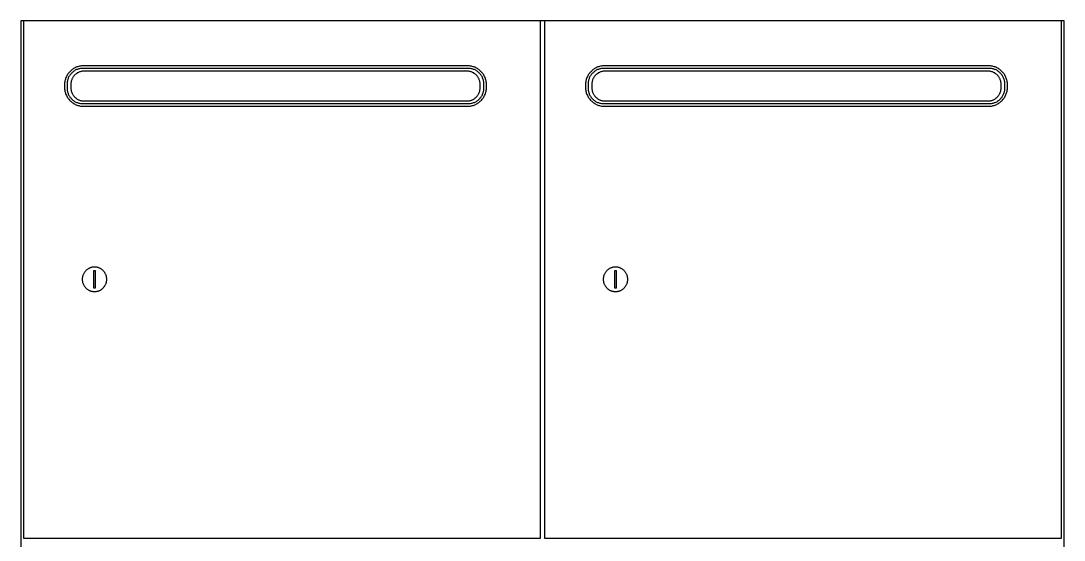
# Model space of a CAD drawing. Header units: millimetres. Extents: x 1075 to 13200, y 678 to 7235.
# Drawn here: x 10491 to 11292, y 5855 to 6253 of the extents above; entities that cross this region are included whole.
import ezdxf

# ---------------------------------------------------------------- set-up
doc = ezdxf.new("R2010")
doc.units = ezdxf.units.MM

msp = doc.modelspace()

# ---------------------------------------------------------------- linework, layer by layer
at = {"color": 0}
for points in [[(11292.31, 6253.04, 0), (10491.31, 6253.04, 0), (10491.31, 5453.04, 0), (11292.31, 5453.04, 0)], [(10890.31, 6253.04, 0), (10493.31, 6253.04, 0), (10493.31, 5856.04, 0), (10890.31, 5856.04, 0)], [(11290.31, 6253.04, 0), (10893.31, 6253.04, 0), (10893.31, 5856.04, 0), (11290.31, 5856.04, 0)], [(10848.81, 6204.02, 0), (10848.79, 6204.77, 0), (10848.73, 6205.5, 0), (10848.64, 6206.23, 0), (10848.51, 6206.94, 0), (10848.35, 6207.65, 0), (10848.16, 6208.34, 0), (10847.93, 6209.01, 0), (10847.67, 6209.67, 0), (10847.38, 6210.31, 0), (10847.05, 6210.94, 0), (10846.71, 6211.55, 0), (10846.33, 6212.14, 0), (10845.92, 6212.71, 0), (10845.49, 6213.25, 0), (10845.03, 6213.78, 0), (10844.55, 6214.29, 0), (10844.05, 6214.77, 0), (10843.52, 6215.22, 0), (10842.97, 6215.65, 0), (10842.4, 6216.06, 0), (10841.81, 6216.44, 0), (10841.21, 6216.79, 0), (10840.58, 6217.11, 0), (10839.94, 6217.4, 0), (10839.28, 6217.66, 0), (10838.6, 6217.89, 0), (10837.92, 6218.08, 0), (10837.21, 6218.25, 0), (10836.5, 6218.37, 0), (10835.77, 6218.47, 0), (10835.04, 6218.52, 0), (10834.29, 6218.54, 0), (10539.33, 6218.54, 0), (10538.58, 6218.52, 0), (10537.85, 6218.47, 0), (10537.12, 6218.37, 0), (10536.4, 6218.25, 0), (10535.7, 6218.08, 0), (10535.01, 6217.89, 0), (10534.34, 6217.66, 0), (10533.68, 6217.4, 0), (10533.04, 6217.11, 0), (10532.41, 6216.79, 0), (10531.8, 6216.44, 0), (10531.21, 6216.06, 0), (10530.64, 6215.65, 0), (10530.1, 6215.22, 0), (10529.57, 6214.77, 0), (10529.06, 6214.29, 0), (10528.58, 6213.78, 0), (10528.13, 6213.25, 0), (10527.7, 6212.71, 0), (10527.29, 6212.14, 0), (10526.91, 6211.55, 0), (10526.56, 6210.94, 0), (10526.24, 6210.31, 0), (10525.95, 6209.67, 0), (10525.69, 6209.01, 0), (10525.46, 6208.34, 0), (10525.27, 6207.65, 0), (10525.1, 6206.94, 0), (10524.98, 6206.23, 0), (10524.88, 6205.5, 0), (10524.83, 6204.77, 0), (10524.81, 6204.02, 0), (10524.81, 6202.06, 0), (10524.83, 6201.31, 0), (10524.88, 6200.58, 0), (10524.98, 6199.85, 0), (10525.1, 6199.14, 0), (10525.27, 6198.43, 0), (10525.46, 6197.75, 0), (10525.69, 6197.07, 0), (10525.95, 6196.41, 0), (10526.24, 6195.77, 0), (10526.56, 6195.14, 0), (10526.91, 6194.53, 0), (10527.29, 6193.95, 0), (10527.7, 6193.38, 0), (10528.13, 6192.83, 0), (10528.58, 6192.3, 0), (10529.06, 6191.8, 0), (10529.57, 6191.32, 0), (10530.1, 6190.86, 0), (10530.64, 6190.43, 0), (10531.21, 6190.02, 0), (10531.8, 6189.64, 0), (10532.41, 6189.29, 0), (10533.04, 6188.97, 0), (10533.68, 6188.68, 0), (10534.34, 6188.42, 0), (10535.01, 6188.19, 0), (10535.7, 6188, 0), (10536.4, 6187.84, 0), (10537.12, 6187.71, 0), (10537.85, 6187.62, 0), (10538.58, 6187.56, 0), (10539.33, 6187.54, 0), (10834.29, 6187.54, 0), (10835.04, 6187.56, 0), (10835.77, 6187.62, 0), (10836.5, 6187.71, 0), (10837.21, 6187.84, 0), (10837.92, 6188, 0), (10838.6, 6188.19, 0), (10839.28, 6188.42, 0), (10839.94, 6188.68, 0), (10840.58, 6188.97, 0), (10841.21, 6189.29, 0), (10841.81, 6189.64, 0), (10842.4, 6190.02, 0), (10842.97, 6190.43, 0), (10843.52, 6190.86, 0), (10844.05, 6191.32, 0), (10844.55, 6191.8, 0), (10845.03, 6192.3, 0), (10845.49, 6192.83, 0), (10845.92, 6193.38, 0), (10846.33, 6193.95, 0), (10846.71, 6194.53, 0), (10847.05, 6195.14, 0), (10847.38, 6195.77, 0), (10847.67, 6196.41, 0), (10847.93, 6197.07, 0), (10848.16, 6197.75, 0), (10848.35, 6198.43, 0), (10848.51, 6199.14, 0), (10848.64, 6199.85, 0), (10848.73, 6200.58, 0), (10848.79, 6201.31, 0), (10848.81, 6202.06, 0)], [(10846.81, 6204.54, 0), (10846.79, 6205.16, 0), (10846.75, 6205.77, 0), (10846.67, 6206.37, 0), (10846.56, 6206.96, 0), (10846.43, 6207.54, 0), (10846.27, 6208.11, 0), (10846.08, 6208.66, 0), (10845.86, 6209.21, 0), (10845.62, 6209.74, 0), (10845.36, 6210.26, 0), (10845.07, 6210.76, 0), (10844.76, 6211.25, 0), (10844.42, 6211.72, 0), (10844.07, 6212.17, 0), (10843.69, 6212.61, 0), (10843.29, 6213.02, 0), (10842.87, 6213.42, 0), (10842.44, 6213.8, 0), (10841.99, 6214.15, 0), (10841.52, 6214.49, 0), (10841.03, 6214.8, 0), (10840.53, 6215.09, 0), (10840.01, 6215.36, 0), (10839.48, 6215.6, 0), (10838.93, 6215.81, 0), (10838.37, 6216, 0), (10837.81, 6216.16, 0), (10837.23, 6216.3, 0), (10836.63, 6216.4, 0), (10836.03, 6216.48, 0), (10835.43, 6216.53, 0), (10834.81, 6216.54, 0), (10538.81, 6216.54, 0), (10538.19, 6216.53, 0), (10537.58, 6216.48, 0), (10536.98, 6216.4, 0), (10536.39, 6216.3, 0), (10535.81, 6216.16, 0), (10535.24, 6216, 0), (10534.69, 6215.81, 0), (10534.14, 6215.6, 0), (10533.61, 6215.36, 0), (10533.09, 6215.09, 0), (10532.59, 6214.8, 0), (10532.1, 6214.49, 0), (10531.63, 6214.15, 0), (10531.18, 6213.8, 0), (10530.74, 6213.42, 0), (10530.33, 6213.02, 0), (10529.93, 6212.61, 0), (10529.55, 6212.17, 0), (10529.19, 6211.72, 0), (10528.86, 6211.25, 0), (10528.55, 6210.76, 0), (10528.26, 6210.26, 0), (10527.99, 6209.74, 0), (10527.75, 6209.21, 0), (10527.54, 6208.66, 0), (10527.35, 6208.11, 0), (10527.19, 6207.54, 0), (10527.05, 6206.96, 0), (10526.95, 6206.37, 0), (10526.87, 6205.77, 0), (10526.82, 6205.16, 0), (10526.81, 6204.54, 0), (10526.81, 6201.54, 0), (10526.82, 6200.92, 0), (10526.87, 6200.31, 0), (10526.95, 6199.71, 0), (10527.05, 6199.12, 0), (10527.19, 6198.54, 0), (10527.35, 6197.97, 0), (10527.54, 6197.42, 0), (10527.75, 6196.87, 0), (10527.99, 6196.34, 0), (10528.26, 6195.82, 0), (10528.55, 6195.32, 0), (10528.86, 6194.83, 0), (10529.19, 6194.36, 0), (10529.55, 6193.91, 0), (10529.93, 6193.47, 0), (10530.33, 6193.06, 0), (10530.74, 6192.66, 0), (10531.18, 6192.28, 0), (10531.63, 6191.93, 0), (10532.1, 6191.59, 0), (10532.59, 6191.28, 0), (10533.09, 6190.99, 0), (10533.61, 6190.73, 0), (10534.14, 6190.48, 0), (10534.69, 6190.27, 0), (10535.24, 6190.08, 0), (10535.81, 6189.92, 0), (10536.39, 6189.78, 0), (10536.98, 6189.68, 0), (10537.58, 6189.6, 0), (10538.19, 6189.56, 0), (10538.81, 6189.54, 0), (10834.81, 6189.54, 0), (10835.43, 6189.56, 0), (10836.03, 6189.6, 0), (10836.63, 6189.68, 0), (10837.23, 6189.78, 0), (10837.81, 6189.92, 0), (10838.37, 6190.08, 0), (10838.93, 6190.27, 0), (10839.48, 6190.48, 0), (10840.01, 6190.72, 0), (10840.53, 6190.99, 0), (10841.03, 6191.28, 0), (10841.52, 6191.59, 0), (10841.99, 6191.93, 0), (10842.44, 6192.28, 0), (10842.87, 6192.66, 0), (10843.29, 6193.06, 0), (10843.69, 6193.47, 0), (10844.07, 6193.91, 0), (10844.42, 6194.36, 0), (10844.76, 6194.83, 0), (10845.07, 6195.32, 0), (10845.36, 6195.82, 0), (10845.62, 6196.34, 0), (10845.86, 6196.87, 0), (10846.08, 6197.42, 0), (10846.27, 6197.97, 0), (10846.43, 6198.54, 0), (10846.56, 6199.12, 0), (10846.67, 6199.71, 0), (10846.75, 6200.31, 0), (10846.79, 6200.92, 0), (10846.81, 6201.54, 0)], [(11248.81, 6204.02, 0), (11248.79, 6204.77, 0), (11248.73, 6205.5, 0), (11248.64, 6206.23, 0), (11248.51, 6206.94, 0), (11248.35, 6207.65, 0), (11248.16, 6208.34, 0), (11247.93, 6209.01, 0), (11247.67, 6209.67, 0), (11247.38, 6210.31, 0), (11247.05, 6210.94, 0), (11246.71, 6211.55, 0), (11246.33, 6212.14, 0), (11245.92, 6212.71, 0), (11245.49, 6213.25, 0), (11245.03, 6213.78, 0), (11244.55, 6214.29, 0), (11244.05, 6214.77, 0), (11243.52, 6215.22, 0), (11242.97, 6215.65, 0), (11242.4, 6216.06, 0), (11241.81, 6216.44, 0), (11241.21, 6216.79, 0), (11240.58, 6217.11, 0), (11239.94, 6217.4, 0), (11239.28, 6217.66, 0), (11238.6, 6217.89, 0), (11237.92, 6218.08, 0), (11237.21, 6218.25, 0), (11236.5, 6218.37, 0), (11235.77, 6218.47, 0), (11235.04, 6218.52, 0), (11234.29, 6218.54, 0), (10939.33, 6218.54, 0), (10938.58, 6218.52, 0), (10937.85, 6218.47, 0), (10937.12, 6218.37, 0), (10936.4, 6218.25, 0), (10935.7, 6218.08, 0), (10935.01, 6217.89, 0), (10934.34, 6217.66, 0), (10933.68, 6217.4, 0), (10933.04, 6217.11, 0), (10932.41, 6216.79, 0), (10931.8, 6216.44, 0), (10931.21, 6216.06, 0), (10930.64, 6215.65, 0), (10930.1, 6215.22, 0), (10929.57, 6214.77, 0), (10929.06, 6214.29, 0), (10928.58, 6213.78, 0), (10928.13, 6213.25, 0), (10927.7, 6212.71, 0), (10927.29, 6212.14, 0), (10926.91, 6211.55, 0), (10926.56, 6210.94, 0), (10926.24, 6210.31, 0), (10925.95, 6209.67, 0), (10925.69, 6209.01, 0), (10925.46, 6208.34, 0), (10925.27, 6207.65, 0), (10925.1, 6206.94, 0), (10924.98, 6206.23, 0), (10924.88, 6205.5, 0), (10924.83, 6204.77, 0), (10924.81, 6204.02, 0), (10924.81, 6202.06, 0), (10924.83, 6201.31, 0), (10924.88, 6200.58, 0), (10924.98, 6199.85, 0), (10925.1, 6199.14, 0), (10925.27, 6198.43, 0), (10925.46, 6197.75, 0), (10925.69, 6197.07, 0), (10925.95, 6196.41, 0), (10926.24, 6195.77, 0), (10926.56, 6195.14, 0), (10926.91, 6194.53, 0), (10927.29, 6193.95, 0), (10927.7, 6193.38, 0), (10928.13, 6192.83, 0), (10928.58, 6192.3, 0), (10929.06, 6191.8, 0), (10929.57, 6191.32, 0), (10930.1, 6190.86, 0), (10930.64, 6190.43, 0), (10931.21, 6190.02, 0), (10931.8, 6189.64, 0), (10932.41, 6189.29, 0), (10933.04, 6188.97, 0), (10933.68, 6188.68, 0), (10934.34, 6188.42, 0), (10935.01, 6188.19, 0), (10935.7, 6188, 0), (10936.4, 6187.84, 0), (10937.12, 6187.71, 0), (10937.85, 6187.62, 0), (10938.58, 6187.56, 0), (10939.33, 6187.54, 0), (11234.29, 6187.54, 0), (11235.04, 6187.56, 0), (11235.77, 6187.62, 0), (11236.5, 6187.71, 0), (11237.21, 6187.84, 0), (11237.92, 6188, 0), (11238.6, 6188.19, 0), (11239.28, 6188.42, 0), (11239.94, 6188.68, 0), (11240.58, 6188.97, 0), (11241.21, 6189.29, 0), (11241.81, 6189.64, 0), (11242.4, 6190.02, 0), (11242.97, 6190.43, 0), (11243.52, 6190.86, 0), (11244.05, 6191.32, 0), (11244.55, 6191.8, 0), (11245.03, 6192.3, 0), (11245.49, 6192.83, 0), (11245.92, 6193.38, 0), (11246.33, 6193.95, 0), (11246.71, 6194.53, 0), (11247.05, 6195.14, 0), (11247.38, 6195.77, 0), (11247.67, 6196.41, 0), (11247.93, 6197.07, 0), (11248.16, 6197.75, 0), (11248.35, 6198.43, 0), (11248.51, 6199.14, 0), (11248.64, 6199.85, 0), (11248.73, 6200.58, 0), (11248.79, 6201.31, 0), (11248.81, 6202.06, 0)], [(11246.81, 6204.54, 0), (11246.79, 6205.16, 0), (11246.75, 6205.77, 0), (11246.67, 6206.37, 0), (11246.56, 6206.96, 0), (11246.43, 6207.54, 0), (11246.27, 6208.11, 0), (11246.08, 6208.66, 0), (11245.86, 6209.21, 0), (11245.62, 6209.74, 0), (11245.36, 6210.26, 0), (11245.07, 6210.76, 0), (11244.76, 6211.25, 0), (11244.42, 6211.72, 0), (11244.07, 6212.17, 0), (11243.69, 6212.61, 0), (11243.29, 6213.02, 0), (11242.87, 6213.42, 0), (11242.44, 6213.8, 0), (11241.99, 6214.15, 0), (11241.52, 6214.49, 0), (11241.03, 6214.8, 0), (11240.53, 6215.09, 0), (11240.01, 6215.36, 0), (11239.48, 6215.6, 0), (11238.93, 6215.81, 0), (11238.37, 6216, 0), (11237.81, 6216.16, 0), (11237.23, 6216.3, 0), (11236.63, 6216.4, 0), (11236.03, 6216.48, 0), (11235.43, 6216.53, 0), (11234.81, 6216.54, 0), (10938.81, 6216.54, 0), (10938.19, 6216.53, 0), (10937.58, 6216.48, 0), (10936.98, 6216.4, 0), (10936.39, 6216.3, 0), (10935.81, 6216.16, 0), (10935.24, 6216, 0), (10934.69, 6215.81, 0), (10934.14, 6215.6, 0), (10933.61, 6215.36, 0), (10933.09, 6215.09, 0), (10932.59, 6214.8, 0), (10932.1, 6214.49, 0), (10931.63, 6214.15, 0), (10931.18, 6213.8, 0), (10930.74, 6213.42, 0), (10930.33, 6213.02, 0), (10929.93, 6212.61, 0), (10929.55, 6212.17, 0), (10929.19, 6211.72, 0), (10928.86, 6211.25, 0), (10928.55, 6210.76, 0), (10928.26, 6210.26, 0), (10927.99, 6209.74, 0), (10927.75, 6209.21, 0), (10927.54, 6208.66, 0), (10927.35, 6208.11, 0), (10927.19, 6207.54, 0), (10927.05, 6206.96, 0), (10926.95, 6206.37, 0), (10926.87, 6205.77, 0), (10926.82, 6205.16, 0), (10926.81, 6204.54, 0), (10926.81, 6201.54, 0), (10926.82, 6200.92, 0), (10926.87, 6200.31, 0), (10926.95, 6199.71, 0), (10927.05, 6199.12, 0), (10927.19, 6198.54, 0), (10927.35, 6197.97, 0), (10927.54, 6197.42, 0), (10927.75, 6196.87, 0), (10927.99, 6196.34, 0), (10928.26, 6195.82, 0), (10928.55, 6195.32, 0), (10928.86, 6194.83, 0), (10929.19, 6194.36, 0), (10929.55, 6193.91, 0), (10929.93, 6193.47, 0), (10930.33, 6193.06, 0), (10930.74, 6192.66, 0), (10931.18, 6192.28, 0), (10931.63, 6191.93, 0), (10932.1, 6191.59, 0), (10932.59, 6191.28, 0), (10933.09, 6190.99, 0), (10933.61, 6190.73, 0), (10934.14, 6190.48, 0), (10934.69, 6190.27, 0), (10935.24, 6190.08, 0), (10935.81, 6189.92, 0), (10936.39, 6189.78, 0), (10936.98, 6189.68, 0), (10937.58, 6189.6, 0), (10938.19, 6189.56, 0), (10938.81, 6189.54, 0), (11234.81, 6189.54, 0), (11235.43, 6189.56, 0), (11236.03, 6189.6, 0), (11236.63, 6189.68, 0), (11237.23, 6189.78, 0), (11237.81, 6189.92, 0), (11238.37, 6190.08, 0), (11238.93, 6190.27, 0), (11239.48, 6190.48, 0), (11240.01, 6190.72, 0), (11240.53, 6190.99, 0), (11241.03, 6191.28, 0), (11241.52, 6191.59, 0), (11241.99, 6191.93, 0), (11242.44, 6192.28, 0), (11242.87, 6192.66, 0), (11243.29, 6193.06, 0), (11243.69, 6193.47, 0), (11244.07, 6193.91, 0), (11244.42, 6194.36, 0), (11244.76, 6194.83, 0), (11245.07, 6195.32, 0), (11245.36, 6195.82, 0), (11245.62, 6196.34, 0), (11245.86, 6196.87, 0), (11246.08, 6197.42, 0), (11246.27, 6197.97, 0), (11246.43, 6198.54, 0), (11246.56, 6199.12, 0), (11246.67, 6199.71, 0), (11246.75, 6200.31, 0), (11246.79, 6200.92, 0), (11246.81, 6201.54, 0)], [(10843.92, 6204.35, 0), (10843.9, 6204.87, 0), (10843.86, 6205.38, 0), (10843.8, 6205.89, 0), (10843.71, 6206.39, 0), (10843.6, 6206.89, 0), (10843.46, 6207.37, 0), (10843.3, 6207.84, 0), (10843.12, 6208.3, 0), (10842.91, 6208.75, 0), (10842.69, 6209.19, 0), (10842.44, 6209.61, 0), (10842.18, 6210.03, 0), (10841.9, 6210.43, 0), (10841.59, 6210.81, 0), (10841.28, 6211.18, 0), (10840.94, 6211.53, 0), (10840.59, 6211.87, 0), (10840.22, 6212.19, 0), (10839.83, 6212.49, 0), (10839.43, 6212.77, 0), (10839.02, 6213.04, 0), (10838.6, 6213.28, 0), (10838.16, 6213.51, 0), (10837.71, 6213.71, 0), (10837.25, 6213.89, 0), (10836.77, 6214.05, 0), (10836.29, 6214.19, 0), (10835.8, 6214.3, 0), (10835.3, 6214.39, 0), (10834.79, 6214.46, 0), (10834.28, 6214.5, 0), (10833.75, 6214.51, 0), (10539.86, 6214.51, 0), (10539.34, 6214.5, 0), (10538.83, 6214.46, 0), (10538.32, 6214.39, 0), (10537.82, 6214.3, 0), (10537.33, 6214.19, 0), (10536.84, 6214.05, 0), (10536.37, 6213.89, 0), (10535.91, 6213.71, 0), (10535.46, 6213.51, 0), (10535.02, 6213.28, 0), (10534.6, 6213.04, 0), (10534.18, 6212.77, 0), (10533.79, 6212.49, 0), (10533.4, 6212.19, 0), (10533.03, 6211.87, 0), (10532.68, 6211.53, 0), (10532.34, 6211.18, 0), (10532.02, 6210.81, 0), (10531.72, 6210.43, 0), (10531.44, 6210.03, 0), (10531.17, 6209.61, 0), (10530.93, 6209.19, 0), (10530.7, 6208.75, 0), (10530.5, 6208.3, 0), (10530.32, 6207.84, 0), (10530.16, 6207.37, 0), (10530.02, 6206.89, 0), (10529.91, 6206.39, 0), (10529.82, 6205.89, 0), (10529.75, 6205.38, 0), (10529.71, 6204.87, 0), (10529.7, 6204.35, 0), (10529.7, 6201.73, 0), (10529.71, 6201.21, 0), (10529.75, 6200.7, 0), (10529.82, 6200.19, 0), (10529.91, 6199.69, 0), (10530.02, 6199.2, 0), (10530.16, 6198.71, 0), (10530.32, 6198.24, 0), (10530.5, 6197.78, 0), (10530.7, 6197.33, 0), (10530.93, 6196.89, 0), (10531.17, 6196.47, 0), (10531.44, 6196.05, 0), (10531.72, 6195.66, 0), (10532.02, 6195.27, 0), (10532.34, 6194.9, 0), (10532.68, 6194.55, 0), (10533.03, 6194.21, 0), (10533.4, 6193.89, 0), (10533.79, 6193.59, 0), (10534.18, 6193.31, 0), (10534.6, 6193.04, 0), (10535.02, 6192.8, 0), (10535.46, 6192.57, 0), (10535.91, 6192.37, 0), (10536.37, 6192.19, 0), (10536.84, 6192.03, 0), (10537.33, 6191.89, 0), (10537.82, 6191.78, 0), (10538.32, 6191.69, 0), (10538.83, 6191.62, 0), (10539.34, 6191.58, 0), (10539.86, 6191.57, 0), (10833.75, 6191.57, 0), (10834.28, 6191.58, 0), (10834.79, 6191.62, 0), (10835.3, 6191.69, 0), (10835.8, 6191.78, 0), (10836.29, 6191.89, 0), (10836.77, 6192.03, 0), (10837.25, 6192.19, 0), (10837.71, 6192.37, 0), (10838.16, 6192.57, 0), (10838.6, 6192.8, 0), (10839.02, 6193.04, 0), (10839.43, 6193.31, 0), (10839.83, 6193.59, 0), (10840.22, 6193.89, 0), (10840.59, 6194.21, 0), (10840.94, 6194.55, 0), (10841.28, 6194.9, 0), (10841.59, 6195.27, 0), (10841.9, 6195.66, 0), (10842.18, 6196.05, 0), (10842.44, 6196.47, 0), (10842.69, 6196.89, 0), (10842.91, 6197.33, 0), (10843.12, 6197.78, 0), (10843.3, 6198.24, 0), (10843.46, 6198.71, 0), (10843.6, 6199.2, 0), (10843.71, 6199.69, 0), (10843.8, 6200.19, 0), (10843.86, 6200.7, 0), (10843.9, 6201.21, 0), (10843.92, 6201.73, 0)], [(11243.92, 6204.35, 0), (11243.9, 6204.87, 0), (11243.86, 6205.38, 0), (11243.8, 6205.89, 0), (11243.71, 6206.39, 0), (11243.6, 6206.89, 0), (11243.46, 6207.37, 0), (11243.3, 6207.84, 0), (11243.12, 6208.3, 0), (11242.91, 6208.75, 0), (11242.69, 6209.19, 0), (11242.44, 6209.61, 0), (11242.18, 6210.03, 0), (11241.9, 6210.43, 0), (11241.59, 6210.81, 0), (11241.28, 6211.18, 0), (11240.94, 6211.53, 0), (11240.59, 6211.87, 0), (11240.22, 6212.19, 0), (11239.83, 6212.49, 0), (11239.43, 6212.77, 0), (11239.02, 6213.04, 0), (11238.6, 6213.28, 0), (11238.16, 6213.51, 0), (11237.71, 6213.71, 0), (11237.25, 6213.89, 0), (11236.77, 6214.05, 0), (11236.29, 6214.19, 0), (11235.8, 6214.3, 0), (11235.3, 6214.39, 0), (11234.79, 6214.46, 0), (11234.28, 6214.5, 0), (11233.75, 6214.51, 0), (10939.86, 6214.51, 0), (10939.34, 6214.5, 0), (10938.83, 6214.46, 0), (10938.32, 6214.39, 0), (10937.82, 6214.3, 0), (10937.33, 6214.19, 0), (10936.84, 6214.05, 0), (10936.37, 6213.89, 0), (10935.91, 6213.71, 0), (10935.46, 6213.51, 0), (10935.02, 6213.28, 0), (10934.6, 6213.04, 0), (10934.18, 6212.77, 0), (10933.79, 6212.49, 0), (10933.4, 6212.19, 0), (10933.03, 6211.87, 0), (10932.68, 6211.53, 0), (10932.34, 6211.18, 0), (10932.02, 6210.81, 0), (10931.72, 6210.43, 0), (10931.44, 6210.03, 0), (10931.17, 6209.61, 0), (10930.93, 6209.19, 0), (10930.7, 6208.75, 0), (10930.5, 6208.3, 0), (10930.32, 6207.84, 0), (10930.16, 6207.37, 0), (10930.02, 6206.89, 0), (10929.91, 6206.39, 0), (10929.82, 6205.89, 0), (10929.75, 6205.38, 0), (10929.71, 6204.87, 0), (10929.7, 6204.35, 0), (10929.7, 6201.73, 0), (10929.71, 6201.21, 0), (10929.75, 6200.7, 0), (10929.82, 6200.19, 0), (10929.91, 6199.69, 0), (10930.02, 6199.2, 0), (10930.16, 6198.71, 0), (10930.32, 6198.24, 0), (10930.5, 6197.78, 0), (10930.7, 6197.33, 0), (10930.93, 6196.89, 0), (10931.17, 6196.47, 0), (10931.44, 6196.05, 0), (10931.72, 6195.66, 0), (10932.02, 6195.27, 0), (10932.34, 6194.9, 0), (10932.68, 6194.55, 0), (10933.03, 6194.21, 0), (10933.4, 6193.89, 0), (10933.79, 6193.59, 0), (10934.18, 6193.31, 0), (10934.6, 6193.04, 0), (10935.02, 6192.8, 0), (10935.46, 6192.57, 0), (10935.91, 6192.37, 0), (10936.37, 6192.19, 0), (10936.84, 6192.03, 0), (10937.33, 6191.89, 0), (10937.82, 6191.78, 0), (10938.32, 6191.69, 0), (10938.83, 6191.62, 0), (10939.34, 6191.58, 0), (10939.86, 6191.57, 0), (11233.75, 6191.57, 0), (11234.28, 6191.58, 0), (11234.79, 6191.62, 0), (11235.3, 6191.69, 0), (11235.8, 6191.78, 0), (11236.29, 6191.89, 0), (11236.77, 6192.03, 0), (11237.25, 6192.19, 0), (11237.71, 6192.37, 0), (11238.16, 6192.57, 0), (11238.6, 6192.8, 0), (11239.02, 6193.04, 0), (11239.43, 6193.31, 0), (11239.83, 6193.59, 0), (11240.22, 6193.89, 0), (11240.59, 6194.21, 0), (11240.94, 6194.55, 0), (11241.28, 6194.9, 0), (11241.59, 6195.27, 0), (11241.9, 6195.66, 0), (11242.18, 6196.05, 0), (11242.44, 6196.47, 0), (11242.69, 6196.89, 0), (11242.91, 6197.33, 0), (11243.12, 6197.78, 0), (11243.3, 6198.24, 0), (11243.46, 6198.71, 0), (11243.6, 6199.2, 0), (11243.71, 6199.69, 0), (11243.8, 6200.19, 0), (11243.86, 6200.7, 0), (11243.9, 6201.21, 0), (11243.92, 6201.73, 0)], [(10557.26, 6054.69, 0.48), (10557.25, 6055.18, 0.48), (10557.21, 6055.65, 0.48), (10557.15, 6056.13, 0.48), (10557.07, 6056.59, 0.48), (10556.96, 6057.04, 0.48), (10556.84, 6057.49, 0.48), (10556.69, 6057.93, 0.48), (10556.52, 6058.35, 0.48), (10556.33, 6058.77, 0.48), (10556.12, 6059.17, 0.48), (10555.9, 6059.57, 0.48), (10555.65, 6059.95, 0.48), (10555.39, 6060.32, 0.48), (10555.11, 6060.67, 0.48), (10554.81, 6061.02, 0.48), (10554.5, 6061.34, 0.48), (10554.18, 6061.65, 0.48), (10553.83, 6061.95, 0.48), (10553.48, 6062.23, 0.48), (10553.11, 6062.49, 0.48), (10552.73, 6062.74, 0.48), (10552.33, 6062.96, 0.48), (10551.93, 6063.17, 0.48), (10551.51, 6063.36, 0.48), (10551.09, 6063.53, 0.48), (10550.65, 6063.68, 0.48), (10550.2, 6063.8, 0.48), (10549.75, 6063.91, 0.48), (10549.29, 6063.99, 0.48), (10548.81, 6064.05, 0.48), (10548.34, 6064.09, 0.48), (10547.85, 6064.1, 0.48), (10547.37, 6064.09, 0.48), (10546.89, 6064.05, 0.48), (10546.42, 6063.99, 0.48), (10545.96, 6063.91, 0.48), (10545.51, 6063.8, 0.48), (10545.06, 6063.68, 0.48), (10544.62, 6063.53, 0.48), (10544.2, 6063.36, 0.48), (10543.78, 6063.17, 0.48), (10543.37, 6062.96, 0.48), (10542.98, 6062.74, 0.48), (10542.6, 6062.49, 0.48), (10542.23, 6062.23, 0.48), (10541.87, 6061.95, 0.48), (10541.53, 6061.65, 0.48), (10541.21, 6061.34, 0.48), (10540.89, 6061.02, 0.48), (10540.6, 6060.67, 0.48), (10540.32, 6060.32, 0.48), (10540.06, 6059.95, 0.48), (10539.81, 6059.57, 0.48), (10539.59, 6059.17, 0.48), (10539.38, 6058.77, 0.48), (10539.19, 6058.35, 0.48), (10539.02, 6057.93, 0.48), (10538.87, 6057.49, 0.48), (10538.75, 6057.04, 0.48), (10538.64, 6056.59, 0.48), (10538.56, 6056.13, 0.48), (10538.5, 6055.65, 0.48), (10538.46, 6055.18, 0.48), (10538.45, 6054.69, 0.48), (10538.46, 6054.21, 0.48), (10538.5, 6053.73, 0.48), (10538.56, 6053.26, 0.48), (10538.64, 6052.8, 0.48), (10538.75, 6052.35, 0.48), (10538.87, 6051.9, 0.48), (10539.02, 6051.46, 0.48), (10539.19, 6051.04, 0.48), (10539.38, 6050.62, 0.48), (10539.59, 6050.21, 0.48), (10539.81, 6049.82, 0.48), (10540.06, 6049.44, 0.48), (10540.32, 6049.07, 0.48), (10540.6, 6048.71, 0.48), (10540.89, 6048.37, 0.48), (10541.21, 6048.05, 0.48), (10541.53, 6047.73, 0.48), (10541.87, 6047.44, 0.48), (10542.23, 6047.16, 0.48), (10542.6, 6046.9, 0.48), (10542.98, 6046.65, 0.48), (10543.37, 6046.43, 0.48), (10543.78, 6046.22, 0.48), (10544.2, 6046.03, 0.48), (10544.62, 6045.86, 0.48), (10545.06, 6045.71, 0.48), (10545.51, 6045.59, 0.48), (10545.96, 6045.48, 0.48), (10546.42, 6045.4, 0.48), (10546.89, 6045.34, 0.48), (10547.37, 6045.3, 0.48), (10547.85, 6045.29, 0.48), (10548.34, 6045.3, 0.48), (10548.81, 6045.34, 0.48), (10549.29, 6045.4, 0.48), (10549.75, 6045.48, 0.48), (10550.2, 6045.59, 0.48), (10550.65, 6045.71, 0.48), (10551.09, 6045.86, 0.48), (10551.51, 6046.03, 0.48), (10551.93, 6046.22, 0.48), (10552.33, 6046.43, 0.48), (10552.73, 6046.65, 0.48), (10553.11, 6046.9, 0.48), (10553.48, 6047.16, 0.48), (10553.83, 6047.44, 0.48), (10554.18, 6047.73, 0.48), (10554.5, 6048.05, 0.48), (10554.81, 6048.37, 0.48), (10555.11, 6048.71, 0.48), (10555.39, 6049.07, 0.48), (10555.65, 6049.44, 0.48), (10555.9, 6049.82, 0.48), (10556.12, 6050.21, 0.48), (10556.33, 6050.62, 0.48), (10556.52, 6051.04, 0.48), (10556.69, 6051.46, 0.48), (10556.84, 6051.9, 0.48), (10556.96, 6052.35, 0.48), (10557.07, 6052.8, 0.48), (10557.15, 6053.26, 0.48), (10557.21, 6053.73, 0.48), (10557.25, 6054.21, 0.48)], [(10957.26, 6054.69, 0.48), (10957.25, 6055.18, 0.48), (10957.21, 6055.65, 0.48), (10957.15, 6056.13, 0.48), (10957.07, 6056.59, 0.48), (10956.96, 6057.04, 0.48), (10956.84, 6057.49, 0.48), (10956.69, 6057.93, 0.48), (10956.52, 6058.35, 0.48), (10956.33, 6058.77, 0.48), (10956.12, 6059.17, 0.48), (10955.9, 6059.57, 0.48), (10955.65, 6059.95, 0.48), (10955.39, 6060.32, 0.48), (10955.11, 6060.67, 0.48), (10954.81, 6061.02, 0.48), (10954.5, 6061.34, 0.48), (10954.18, 6061.65, 0.48), (10953.83, 6061.95, 0.48), (10953.48, 6062.23, 0.48), (10953.11, 6062.49, 0.48), (10952.73, 6062.74, 0.48), (10952.33, 6062.96, 0.48), (10951.93, 6063.17, 0.48), (10951.51, 6063.36, 0.48), (10951.09, 6063.53, 0.48), (10950.65, 6063.68, 0.48), (10950.2, 6063.8, 0.48), (10949.75, 6063.91, 0.48), (10949.29, 6063.99, 0.48), (10948.81, 6064.05, 0.48), (10948.34, 6064.09, 0.48), (10947.85, 6064.1, 0.48), (10947.37, 6064.09, 0.48), (10946.89, 6064.05, 0.48), (10946.42, 6063.99, 0.48), (10945.96, 6063.91, 0.48), (10945.51, 6063.8, 0.48), (10945.06, 6063.68, 0.48), (10944.62, 6063.53, 0.48), (10944.2, 6063.36, 0.48), (10943.78, 6063.17, 0.48), (10943.37, 6062.96, 0.48), (10942.98, 6062.74, 0.48), (10942.6, 6062.49, 0.48), (10942.23, 6062.23, 0.48), (10941.87, 6061.95, 0.48), (10941.53, 6061.65, 0.48), (10941.21, 6061.34, 0.48), (10940.89, 6061.02, 0.48), (10940.6, 6060.67, 0.48), (10940.32, 6060.32, 0.48), (10940.06, 6059.95, 0.48), (10939.81, 6059.57, 0.48), (10939.59, 6059.17, 0.48), (10939.38, 6058.77, 0.48), (10939.19, 6058.35, 0.48), (10939.02, 6057.93, 0.48), (10938.87, 6057.49, 0.48), (10938.75, 6057.04, 0.48), (10938.64, 6056.59, 0.48), (10938.56, 6056.13, 0.48), (10938.5, 6055.65, 0.48), (10938.46, 6055.18, 0.48), (10938.45, 6054.69, 0.48), (10938.46, 6054.21, 0.48), (10938.5, 6053.73, 0.48), (10938.56, 6053.26, 0.48), (10938.64, 6052.8, 0.48), (10938.75, 6052.35, 0.48), (10938.87, 6051.9, 0.48), (10939.02, 6051.46, 0.48), (10939.19, 6051.04, 0.48), (10939.38, 6050.62, 0.48), (10939.59, 6050.21, 0.48), (10939.81, 6049.82, 0.48), (10940.06, 6049.44, 0.48), (10940.32, 6049.07, 0.48), (10940.6, 6048.71, 0.48), (10940.89, 6048.37, 0.48), (10941.21, 6048.05, 0.48), (10941.53, 6047.73, 0.48), (10941.87, 6047.44, 0.48), (10942.23, 6047.16, 0.48), (10942.6, 6046.9, 0.48), (10942.98, 6046.65, 0.48), (10943.37, 6046.43, 0.48), (10943.78, 6046.22, 0.48), (10944.2, 6046.03, 0.48), (10944.62, 6045.86, 0.48), (10945.06, 6045.71, 0.48), (10945.51, 6045.59, 0.48), (10945.96, 6045.48, 0.48), (10946.42, 6045.4, 0.48), (10946.89, 6045.34, 0.48), (10947.37, 6045.3, 0.48), (10947.85, 6045.29, 0.48), (10948.34, 6045.3, 0.48), (10948.81, 6045.34, 0.48), (10949.29, 6045.4, 0.48), (10949.75, 6045.48, 0.48), (10950.2, 6045.59, 0.48), (10950.65, 6045.71, 0.48), (10951.09, 6045.86, 0.48), (10951.51, 6046.03, 0.48), (10951.93, 6046.22, 0.48), (10952.33, 6046.43, 0.48), (10952.73, 6046.65, 0.48), (10953.11, 6046.9, 0.48), (10953.48, 6047.16, 0.48), (10953.83, 6047.44, 0.48), (10954.18, 6047.73, 0.48), (10954.5, 6048.05, 0.48), (10954.81, 6048.37, 0.48), (10955.11, 6048.71, 0.48), (10955.39, 6049.07, 0.48), (10955.65, 6049.44, 0.48), (10955.9, 6049.82, 0.48), (10956.12, 6050.21, 0.48), (10956.33, 6050.62, 0.48), (10956.52, 6051.04, 0.48), (10956.69, 6051.46, 0.48), (10956.84, 6051.9, 0.48), (10956.96, 6052.35, 0.48), (10957.07, 6052.8, 0.48), (10957.15, 6053.26, 0.48), (10957.21, 6053.73, 0.48), (10957.25, 6054.21, 0.48)], [(10548.58, 6061.17, 0.48), (10546.99, 6061.17, 0.48), (10546.99, 6048.13, 0.48), (10548.58, 6048.13, 0.48)], [(10948.58, 6061.17, 0.48), (10946.99, 6061.17, 0.48), (10946.99, 6048.13, 0.48), (10948.58, 6048.13, 0.48)]]:
    msp.add_polyline3d(points, close=True, dxfattribs=at)

doc.saveas('drawing.dxf')
